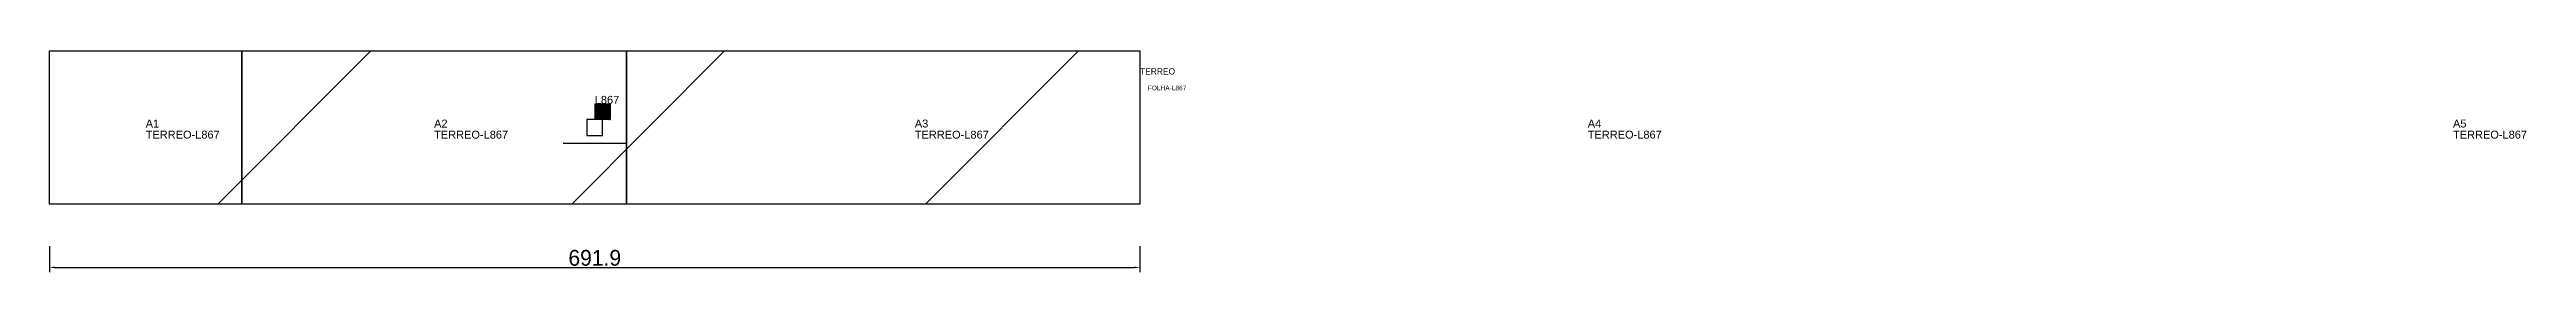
# Model space of a CAD drawing. Header units: metres. Extents: x 222 to 1794, y 62 to 202.
import ezdxf

# ---------------------------------------------------------------- set-up
doc = ezdxf.new("R2010")
doc.units = ezdxf.units.M
for name, color, linetype in [('3', 3, 'CONTINUOUS'), ('AUX00', 7, 'CONTINUOUS'), ('COTA', 241, 'CONTINUOUS'), ('FOLHA', 255, 'CONTINUOUS'), ('Hachura', 251, 'CONTINUOUS'), ('NOMENCLATURA', 7, 'CONTINUOUS'), ('Nível', 160, 'CONTINUOUS'), ('Painéis', 200, 'CONTINUOUS'), ('Pilares', 5, 'CONTINUOUS'), ('REAPROVEITAMENTO', 251, 'CONTINUOUS'), ('SARR_2.2x7', 40, 'CONTINUOUS')]:
    doc.layers.add(name, color=color, linetype=linetype)
doc.styles.add('ARIAL', font='Arial.ttf')
doc.styles.add('STR_STANDARD', font='arial.ttf')
doc.dimstyles.new('EZ DXF', dxfattribs={"dimtxt": 10, "dimasz": 3.5, "dimexe": 3, "dimexo": 1.5, "dimgap": 1, "dimtad": 1, "dimdec": 1, "dimdsep": 46, "dimcen": 2.5, "dimazin": 3, "dimtfac": 1, "dimtmove": 0, "dimatfit": 3})

msp = doc.modelspace()

# ---------------------------------------------------------------- hatches: boundary and pattern name
at = {"layer": 'Hachura'}
h = msp.add_hatch(dxfattribs=at)
h.set_pattern_fill('ANSI31', scale=50)
h.paths.add_polyline_path([(914.1, 201.5), (914.1, 104.5), (893.2, 104.5), (711.7, 104.5), (232.7, 104.5), (222.2, 104.5), (222.2, 201.5)])
h = msp.add_hatch(dxfattribs=at)
h.set_pattern_fill('ANSI31', scale=50)
h.paths.add_polyline_path([(914.1, 201.5), (914.1, 104.5), (893.2, 104.5), (711.7, 104.5), (232.7, 104.5), (222.2, 104.5), (222.2, 201.5)])
at = {"layer": 'Reaproveitamento'}
h = msp.add_hatch(dxfattribs=at)
h.set_pattern_fill('SOLID')
h.paths.add_polyline_path([(568.15, 158), (578.15, 158), (578.15, 168), (568.15, 168)])
h = msp.add_hatch(dxfattribs=at)
h.set_pattern_fill('SOLID')
h.paths.add_polyline_path([(568.15, 158), (578.15, 158), (578.15, 168), (568.15, 168)])

# ---------------------------------------------------------------- linework, layer by layer
at = {"layer": '3'}
for points in [[(344.2, 104.5), (344.2, 201.5)], [(344.2, 104.5), (344.2, 201.5)], [(588.2, 104.5), (588.2, 201.5)], [(588.2, 104.5), (588.2, 201.5)]]:
    msp.add_lwpolyline(points, close=True, dxfattribs=at)
at = {"layer": 'Painéis', "color": 200}
for p, q in [((222.2, 104.5), (222.2, 201.5)), ((222.2, 201.5), (914.1, 201.5)), ((222.2, 104.5), (222.2, 201.5)), ((222.2, 201.5), (914.1, 201.5)), ((914.1, 201.5), (914.1, 104.5)), ((914.1, 201.5), (914.1, 104.5)), ((232.7, 104.5), (222.2, 104.5)), ((232.7, 104.5), (222.2, 104.5)), ((711.7, 104.5), (232.7, 104.5)), ((711.7, 104.5), (232.7, 104.5)), ((893.2, 104.5), (711.7, 104.5)), ((893.2, 104.5), (711.7, 104.5)), ((914.1, 104.5), (893.2, 104.5)), ((914.1, 104.5), (893.2, 104.5))]:
    msp.add_line(p, q, dxfattribs=at)
at = {"layer": 'Pilares'}
msp.add_lwpolyline([(563.15, 148), (573.15, 148), (573.15, 158), (563.15, 158)], close=True, dxfattribs=at)
msp.add_lwpolyline([(563.15, 148), (573.15, 148), (573.15, 158), (563.15, 158)], close=True, dxfattribs=at)
at = {"layer": 'SARR_2.2x7'}
msp.add_line((548.15, 143), (588.15, 143), dxfattribs=at)
msp.add_line((548.15, 143), (588.15, 143), dxfattribs=at)

# ---------------------------------------------------------------- texts
at = {"layer": '3', "style": 'STR_STANDARD'}
for s, p in [('A1', (283.2, 153)), ('A1', (283.2, 153)), ('A2', (466.2, 153)), ('A2', (466.2, 153)), ('A3', (771.2, 153)), ('A3', (771.2, 153)), ('A4', (1198.2, 153)), ('A4', (1198.2, 153)), ('A5', (1747.2, 153)), ('A5', (1747.2, 153))]:
    msp.add_text(s, height=5, dxfattribs=at).set_placement(p)
at = {"layer": 'AUX00', "style": 'STR_STANDARD'}
for p in [(283.2, 146), (283.2, 146), (466.2, 146), (466.2, 146), (771.2, 146), (771.2, 146), (1198.2, 146), (1198.2, 146), (1747.2, 146), (1747.2, 146)]:
    msp.add_text('TERREO-L867', height=5, dxfattribs=at).set_placement(p)
at = {"layer": 'FOLHA'}
msp.add_text('FOLHA-L867', height=3, dxfattribs=at).set_placement((919.1, 176.5))
msp.add_text('FOLHA-L867', height=3, dxfattribs=at).set_placement((919.1, 176.5))
at = {"layer": 'NOMENCLATURA', "insert": (568.15, 173), "char_height": 5, "attachment_point": 1, "style": 'ARIAL'}
msp.add_mtext('L867', dxfattribs=at)
msp.add_mtext('L867', dxfattribs=at)
at = {"layer": 'Nível'}
msp.add_text('TERREO', height=4, dxfattribs=at).set_placement((914.1, 186.5))
msp.add_text('TERREO', height=4, dxfattribs=at).set_placement((914.1, 186.5))

# ---------------------------------------------------------------- dimensions: what is measured, and where the dimension line sits
at = {"layer": 'COTA'}
msp.add_linear_dim(base=(222.2, 64.5), p1=(222.2, 79.5), p2=(914.1, 79.5), dimstyle='EZ DXF', dxfattribs=at).render()
msp.add_linear_dim(base=(222.2, 64.5), p1=(222.2, 79.5), p2=(914.1, 79.5), dimstyle='EZ DXF', dxfattribs=at).render()

doc.saveas('drawing.dxf')
